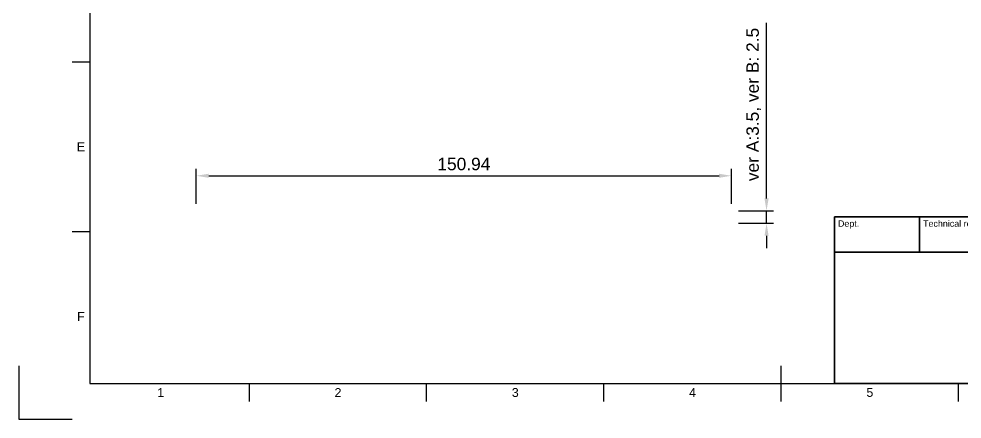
# Paper-space layout 'Sheet1' of a CAD drawing. Header units: millimetres. Extents: x 0 to 420, y 0 to 297.
# Drawn here: x 0 to 266, y 0 to 112.8 of the extents above; entities that cross this region are included whole.
import ezdxf
from ezdxf.enums import TextEntityAlignment as Align

# ---------------------------------------------------------------- set-up
doc = ezdxf.new("R2010")
doc.units = ezdxf.units.MM
doc.header["$LTSCALE"] = 0.75
for name, color, linetype, lineweight in [('Border', 7, 'Continuous', 25), ('Dimensions', 7, 'Continuous', 25), ('TitleBlock', 7, 'Continuous', 35)]:
    doc.layers.add(name, color=color, linetype=linetype, lineweight=lineweight)
doc.styles.add('FusionTitle', font='')
doc.styles.get("Standard").update_dxf_attribs({"font": 'arial.ttf'})
doc.styles.get('FusionTitle').set_extended_font_data('Arial Unicode MS')
doc.dimstyles.new('ISO-25', dxfattribs={"dimtxt": 3.5, "dimasz": 3.5, "dimexe": 2, "dimexo": 2, "dimgap": 1.5, "dimtad": 1, "dimzin": 12, "dimdsep": 46, "dimtxsty": 'Standard', "dimcen": 0, "dimclrd": 256, "dimclre": 256, "dimclrt": 256, "dimazin": 3, "dimtp": 0.1, "dimtm": 0.1, "dimtfac": 0.714, "dimtmove": 0, "dimatfit": 3, "dimfxl": 1, "dimtzin": 12, "dimarcsym": 0})

# ---------------------------------------------------------------- blocks, each defined once
blk = doc.blocks.new('ISO_A3_SHEET')
at = {"layer": 'Border'}
for p, q in [((20, 287), (20, 10)), ((15, 100.66667), (20, 100.66667)), ((15, 52.83334), (20, 52.83334)), ((0, 15), (0, 0)), ((215, 5), (215, 15)), ((20, 10), (410, 10)), ((65, 5), (65, 10)), ((115, 5), (115, 10)), ((165, 5), (165, 10)), ((265, 5), (265, 10)), ((0, 0), (15, 0))]:
    blk.add_line(p, q, dxfattribs=at)
at = {"layer": 'Border', "style": 'FusionTitle'}
for s, p in [('E', (17.5, 76.75001)), ('F', (17.5, 28.91668)), ('1', (40, 7.5)), ('2', (90, 7.5)), ('3', (140, 7.5)), ('4', (190, 7.5)), ('5', (240, 7.5))]:
    blk.add_text(s, height=2.5, dxfattribs=at).set_placement(p, align=Align.MIDDLE)
blk = doc.blocks.new('ISO_TITLEBLOCK')
at = {"layer": 'TitleBlock'}
for p, q in [((0, 47), (-180, 47)), ((-180, 47), (-180, 0)), ((-156, 37), (-156, 47)), ((-122, 0), (-122, 47)), ((-61, 0), (-61, 47)), ((0, 0), (0, 47)), ((-180, 37), (0, 37)), ((-122, 27), (0, 27)), ((-61, 10), (0, 10)), ((-51, 0), (-51, 10)), ((-15, 0), (-15, 10)), ((-180, 0), (0, 0))]:
    blk.add_line(p, q, dxfattribs=at)
at = {"layer": 'TitleBlock', "style": 'FusionTitle'}
for s, p in [('Dept.', (-179, 46)), ('Technical reference', (-155, 46)), ('Created by', (-121, 46)), ('Approved by', (-60, 46)), ('Document type', (-121, 36)), ('Document status', (-60, 36)), ('Title', (-121, 26)), ('DWG No.', (-60, 26)), ('Rev.', (-60, 9)), ('Date of issue', (-50, 9)), ('Sheet', (-14, 9))]:
    blk.add_text(s, height=1.8, dxfattribs=at).set_placement(p, align=Align.TOP_LEFT)
for tag, p, height in [('DEPT', (-179, 38.5), 3.5), ('TECHNICAL_REFERENCE', (-155, 38.5), 3.5), ('CREATED_BY', (-121, 38.5), 3.5), ('APPROVED_BY', (-60, 38.5), 3.5), ('DOCUMENT_TYPE', (-121, 28.5), 3.5), ('DOCUMENT_STATUS', (-60, 28.5), 3.5), ('TITLE_1', (-121, 16.5), 5), ('TITLE_2', (-121, 9), 5), ('TITLE_3', (-121, 1.5), 5), ('DATE_OF_ISSUE', (-50, 1.5), 3.5)]:
    blk.add_attdef(tag, p, '', height=height, dxfattribs=at)
for tag, p in [('CREATED_DATE', (-62, 38.5)), ('APPROVED_DATE', (-1, 38.5))]:
    blk.add_attdef(tag, text='', height=3.5, dxfattribs=at).set_placement(p, align=Align.RIGHT)
for tag, height, p in [('DRAWING_NUMBER', 5, (-30.5, 16.6)), ('REV', 3.5, (-56, 3.1)), ('SHEET', 3.5, (-7.5, 3.1))]:
    blk.add_attdef(tag, text='', height=height, dxfattribs=at).set_placement(p, align=Align.MIDDLE)
blk = doc.blocks.new('*D24')
at = {"layer": 'Defpoints', "color": 0, "transparency": 16777216}
for p in [(200.96, 68.57), (50.03, 58.67), (200.96, 58.67)]:
    blk.add_point(p, dxfattribs=at)
at = {"layer": 'Dimensions', "lineweight": -2, "transparency": 16777216}
for p, q in [((50.03, 60.67), (50.03, 70.57)), ((200.96, 60.67), (200.96, 70.57)), ((53.53, 68.57), (197.46, 68.57))]:
    blk.add_line(p, q, dxfattribs=at)
at = {"layer": 'Dimensions', "transparency": 16777216}
for points in [[(53.53, 69.15), (53.53, 67.99), (50.03, 68.57)], [(197.46, 69.15), (197.46, 67.99), (200.96, 68.57)]]:
    blk.add_solid(points, dxfattribs=at)
at = {"layer": 'Dimensions', "transparency": 16777216, "insert": (125.5, 71.86), "char_height": 3.5, "attachment_point": 5}
blk.add_mtext('150.94', dxfattribs=at)
blk = doc.blocks.new('*D26')
at = {"layer": 'Defpoints', "color": 0, "transparency": 16777216}
for p in [(200.96, 58.67), (210.86, 58.67), (200.96, 55.17)]:
    blk.add_point(p, dxfattribs=at)
at = {"layer": 'Dimensions', "lineweight": -2, "transparency": 16777216}
for p, q in [((210.86, 62.17), (210.86, 111.62)), ((202.96, 58.67), (212.86, 58.67)), ((210.86, 55.17), (210.86, 58.67)), ((202.96, 55.17), (212.86, 55.17)), ((210.86, 51.67), (210.86, 48.17))]:
    blk.add_line(p, q, dxfattribs=at)
at = {"layer": 'Dimensions', "transparency": 16777216}
for points in [[(210.28, 62.17), (211.45, 62.17), (210.86, 58.67)], [(210.28, 51.67), (211.45, 51.67), (210.86, 55.17)]]:
    blk.add_solid(points, dxfattribs=at)
at = {"layer": 'Dimensions', "transparency": 16777216, "insert": (207.26, 88.65), "char_height": 3.5, "attachment_point": 5, "rotation": 90}
blk.add_mtext('ver A:3.5, ver B: 2.5', dxfattribs=at)

psp = doc.layouts.new('Sheet1')

# ---------------------------------------------------------------- block references
at = {"layer": 'Border'}
psp.add_blockref('ISO_A3_SHEET', (0, 0), dxfattribs=at)
at = {"layer": 'TitleBlock'}
ref = psp.add_blockref('ISO_TITLEBLOCK', (410, 10), dxfattribs=at)
ref.add_attrib('CREATED_DATE', '8/23/2020', dxfattribs={"height": 3.5, "style": 'FusionTitle'}).set_placement((348, 48.5), align=Align.RIGHT)
ref.add_attrib('SHEET', '1/1', dxfattribs={"height": 3.5, "style": 'FusionTitle'}).set_placement((402.5, 13.1), align=Align.MIDDLE)
ref.add_attrib('TITLE_1', 'ortho_left_plate', (289, 26.5), dxfattribs={"height": 5, "style": 'FusionTitle'})
ref.add_attrib('CREATED_BY', 'Vkvitnevski Vkvitnevski', (289, 48.5), dxfattribs={"height": 3.5, "style": 'FusionTitle', "width": 0.708275})

# ---------------------------------------------------------------- dimensions: what is measured, and where the dimension line sits
at = {"layer": 'Dimensions'}
dim = psp.add_aligned_dim(p1=(200.965, 55.171), p2=(200.965, 58.671), distance=-9.899, text='ver A:<>, ver B: 2.5', dimstyle='ISO-25', override={"dimlfac": -1, "dimclrd": 256, "dimclre": 256}, dxfattribs=at)
dim.commit()
dim.dimension.update_dxf_attribs({"geometry": '*D26', "text_midpoint": (207.261, 88.648)})
dim = psp.add_aligned_dim(p1=(50.027, 58.671), p2=(200.965, 58.671), distance=9.899, dimstyle='ISO-25', override={"dimlfac": -1, "dimclrd": 256, "dimclre": 256}, dxfattribs=at)
dim.commit()
dim.dimension.update_dxf_attribs({"geometry": '*D24', "text_midpoint": (125.496, 71.858)})

doc.saveas('drawing.dxf')
